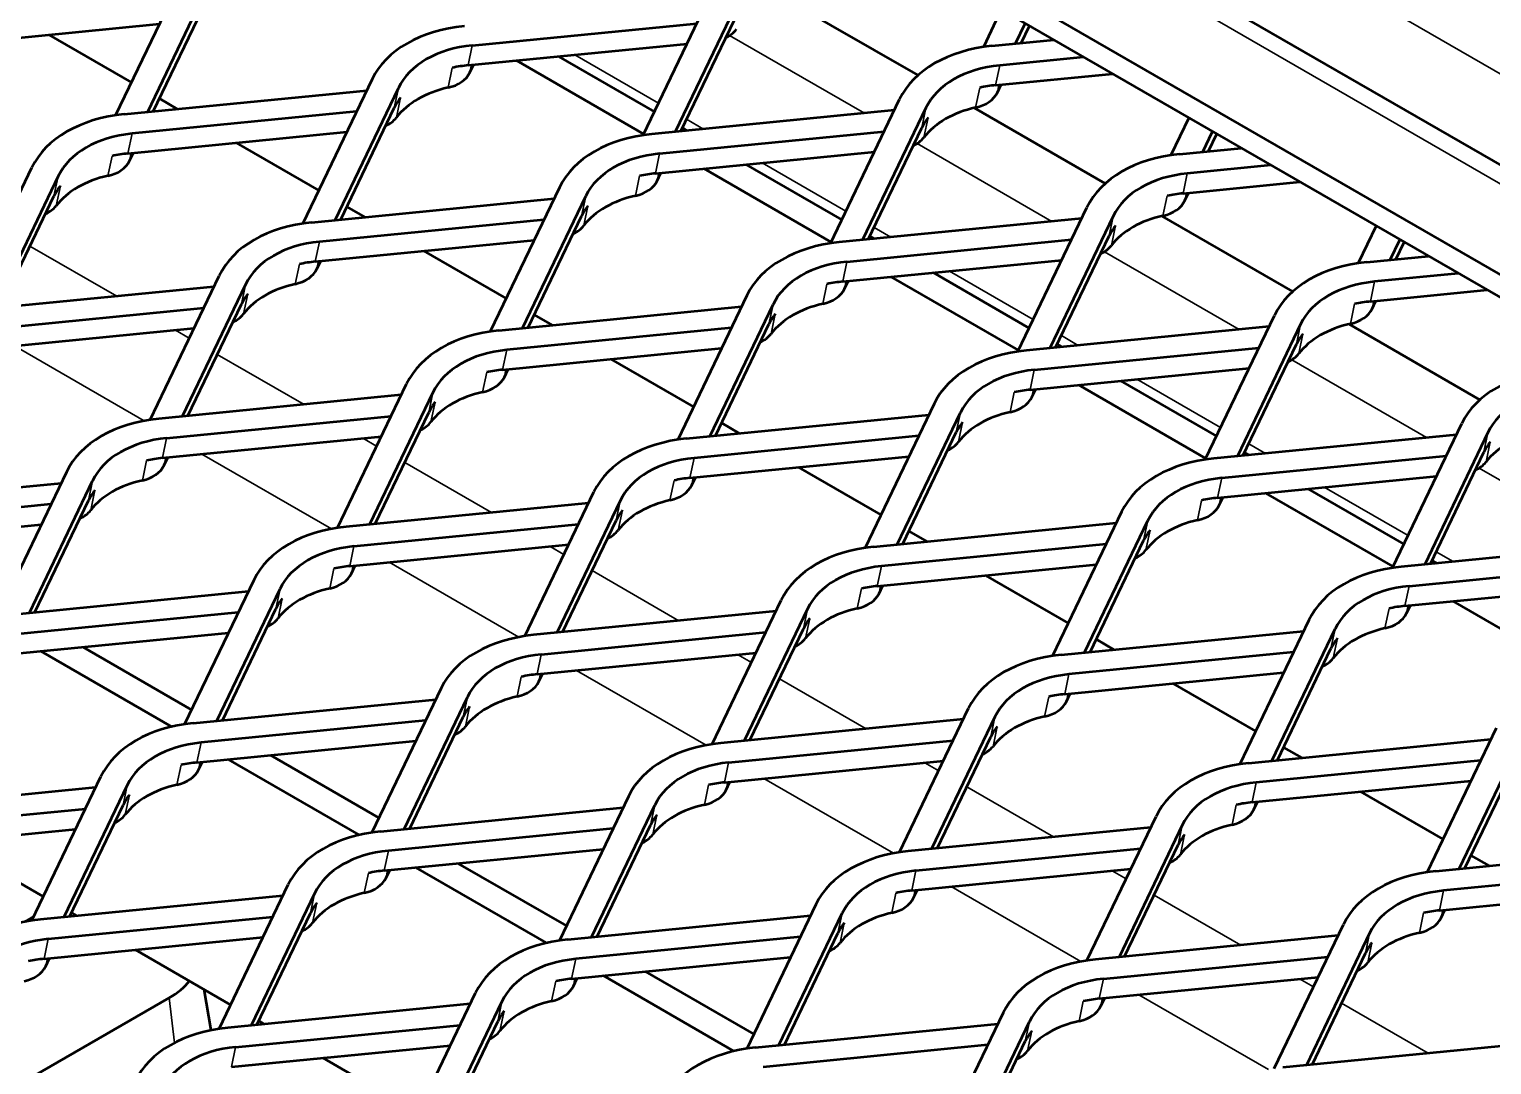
# Model space of a CAD drawing. Header units: millimetres. Extents: x 0 to 1485, y 0 to 1050.
# Drawn here: x 1223.4 to 1328.3, y 425.6 to 499.9 of the extents above; entities that cross this region are included whole.
import ezdxf

# ---------------------------------------------------------------- set-up
doc = ezdxf.new("R2010")
doc.units = ezdxf.units.MM
doc.header["$LTSCALE"] = 2.5
doc.layers.add('Sichtbar (ISO)', color=7, linetype='Continuous', lineweight=50)
doc.layers.add('Sichtbar schmal (ISO)', color=7, linetype='Continuous', lineweight=35)

msp = doc.modelspace()

# ---------------------------------------------------------------- linework, layer by layer
at = {"layer": 'Sichtbar (ISO)'}
for p, q in [((1429.769, 431.8773), (1168.3821, 582.7891)), ((1168.3821, 574.9043), (1414.4553, 432.8339)), ((1168.3821, 573.2713), (1394.0906, 442.9585)), ((1234.5392, 504.0255), (1229.5845, 493.6882)), ((1231.8847, 493.9302), (1236.423, 503.3988)), ((1267.4148, 492.2594), (1272.3694, 502.5966)), ((1232.2888, 493.9699), (1236.1253, 501.9743)), ((1274.2532, 501.97), (1269.7149, 492.5013)), ((1277.7238, 501.9779), (1287.1147, 496.5561)), ((1217.0284, 498.7054), (1232.7297, 500.2502)), ((1255.1563, 498.7011), (1271.2617, 500.2855)), ((1270.119, 492.5411), (1273.9555, 500.5455)), ((1293.095, 501.2683), (1291.8099, 498.5872)), ((1294.1101, 498.8292), (1294.8058, 500.2806)), ((1224.7931, 499.4693), (1230.7163, 496.0496)), ((1294.5142, 498.8689), (1295.1073, 500.1065)), ((1254.8586, 497.2766), (1270.5599, 498.8213)), ((1292.4273, 498.6636), (1296.8524, 499.0989)), ((1254.9841, 496.7513), (1255.2546, 497.3155)), ((1267.4556, 492.3445), (1258.3227, 497.6174)), ((1261.3435, 497.9146), (1268.2219, 493.9434)), ((1298.9929, 497.8631), (1292.9865, 497.2722)), ((1247.9742, 496.2688), (1243.0196, 485.9315)), ((1292.6888, 495.8477), (1301.0577, 496.671)), ((1230.2019, 493.7646), (1247.5941, 495.4757)), ((1245.3197, 486.1735), (1249.858, 495.6421)), ((1292.8143, 495.3224), (1293.0848, 495.8867)), ((1246.8665, 493.9577), (1230.7611, 492.3732)), ((1232.7287, 494.8877), (1234.0229, 494.1405)), ((1245.7238, 486.2132), (1249.5603, 494.2176)), ((1285.4243, 494.0468), (1268.0321, 492.3357)), ((1280.8498, 484.5027), (1285.8044, 494.8399)), ((1287.6882, 494.2132), (1283.1499, 484.7446)), ((1291.1588, 494.2212), (1300.5497, 488.7994)), ((1306.53, 493.5116), (1305.245, 490.8305)), ((1230.4634, 490.9487), (1246.1647, 492.4934)), ((1268.5913, 490.9444), (1284.6967, 492.5288)), ((1270.2342, 492.7815), (1270.5733, 492.5858)), ((1283.554, 484.7843), (1287.3905, 492.7887)), ((1307.5451, 491.0724), (1308.2408, 492.5239)), ((1307.9492, 491.1122), (1308.5424, 492.3498)), ((1230.5889, 490.4234), (1230.8594, 490.9877)), ((1238.2281, 491.7126), (1244.1514, 488.2929)), ((1268.2936, 489.5199), (1283.9949, 491.0646)), ((1305.8623, 490.9069), (1310.2875, 491.3422)), ((1218.6244, 479.6037), (1223.579, 489.9409)), ((1280.8906, 484.5878), (1271.7578, 489.8607)), ((1274.7786, 490.1579), (1281.6569, 486.1866)), ((1312.428, 490.1064), (1306.4216, 489.5155)), ((1225.4628, 489.3143), (1220.9245, 479.8456)), ((1268.4191, 488.9945), (1268.6896, 489.5588)), ((1306.1238, 488.091), (1314.4927, 488.9143)), ((1221.3286, 479.8854), (1225.1651, 487.8898)), ((1243.6369, 486.0079), (1261.0291, 487.719)), ((1261.4092, 488.512), (1256.4546, 478.1748)), ((1258.7547, 478.4167), (1263.2931, 487.8854)), ((1306.2494, 487.5657), (1306.5198, 488.1299)), ((1246.1637, 487.131), (1247.4579, 486.3838)), ((1294.2848, 476.7459), (1299.2394, 487.0832)), ((1260.3015, 486.201), (1244.1962, 484.6165)), ((1259.1588, 478.4565), (1262.9953, 486.4609)), ((1298.8593, 486.2901), (1281.4671, 484.579)), ((1301.1233, 486.4565), (1296.585, 476.9879)), ((1304.5938, 486.4645), (1313.9847, 481.0426)), ((1319.965, 485.7549), (1318.68, 483.0738)), ((1243.8984, 483.192), (1259.5997, 484.7367)), ((1282.0264, 483.1876), (1298.1317, 484.7721)), ((1283.6693, 485.0248), (1284.0083, 484.829)), ((1296.989, 477.0276), (1300.8255, 485.032)), ((1320.9801, 483.3157), (1321.6758, 484.7672)), ((1321.3842, 483.3555), (1321.9774, 484.593)), ((1251.6632, 483.9559), (1257.5864, 480.5361)), ((1319.2973, 483.1502), (1323.7225, 483.5855)), ((1244.024, 482.6667), (1244.2944, 483.231)), ((1281.7286, 481.7631), (1297.4299, 483.3079)), ((1236.6339, 481.3911), (1219.2417, 479.68)), ((1232.0594, 471.847), (1237.014, 482.1842)), ((1238.8979, 481.5575), (1234.3596, 472.0889)), ((1281.8542, 481.2378), (1282.1246, 481.8021)), ((1294.3256, 476.8311), (1285.1928, 482.1039)), ((1288.2136, 482.4011), (1295.0919, 478.4299)), ((1325.863, 482.3497), (1319.8566, 481.7588)), ((1274.8442, 480.7553), (1269.8896, 470.4181)), ((1319.5589, 480.3343), (1327.9277, 481.1576)), ((1319.6844, 479.809), (1319.9548, 480.3732)), ((1219.801, 478.2887), (1235.9063, 479.8731)), ((1234.7636, 472.1286), (1238.6001, 480.133)), ((1257.0719, 478.2512), (1274.4641, 479.9622)), ((1259.5987, 479.3743), (1260.8929, 478.6271)), ((1272.1898, 470.66), (1276.7281, 480.1287)), ((1307.7198, 468.9892), (1312.6745, 479.3264)), ((1219.5032, 476.8642), (1235.2045, 478.4089)), ((1273.7366, 478.4443), (1257.6312, 476.8598)), ((1272.5939, 470.6998), (1276.4304, 478.7042)), ((1312.2943, 478.5334), (1294.9021, 476.8223)), ((1314.5583, 478.6998), (1310.02, 469.2312)), ((1318.0289, 478.7078), (1327.4198, 473.2859)), ((1297.1043, 477.2681), (1297.4434, 477.0723)), ((1310.4241, 469.2709), (1314.2606, 477.2753)), ((1257.3335, 475.4353), (1273.0347, 476.98)), ((1265.0982, 476.1992), (1271.0214, 472.7794)), ((1295.4614, 475.4309), (1311.5668, 477.0154)), ((1257.459, 474.91), (1257.7294, 475.4742)), ((1295.1637, 474.0064), (1310.865, 475.5511)), ((1245.4945, 464.0902), (1250.4491, 474.4275)), ((1295.2892, 473.4811), (1295.5597, 474.0454)), ((1307.7607, 469.0744), (1298.6278, 474.3472)), ((1301.6486, 474.6444), (1308.527, 470.6732)), ((1250.0689, 473.6344), (1232.6767, 471.9233)), ((1252.3329, 473.8008), (1247.7946, 464.3322)), ((1288.2793, 472.9986), (1283.3247, 462.6614)), ((1233.236, 470.5319), (1249.3414, 472.1164)), ((1248.1987, 464.3719), (1252.0352, 472.3763)), ((1270.507, 470.4945), (1287.8992, 472.2055)), ((1285.6248, 462.9033), (1290.1631, 472.372)), ((1273.0338, 471.6176), (1274.328, 470.8704)), ((1286.0289, 462.9431), (1289.8654, 470.9475)), ((1321.1549, 461.2325), (1326.1095, 471.5697)), ((1327.9933, 470.9431), (1323.455, 461.4744)), ((1232.9383, 469.1074), (1248.6396, 470.6522)), ((1287.1716, 470.6875), (1271.0662, 469.1031)), ((1325.7294, 470.7767), (1308.3372, 469.0656)), ((1233.0638, 468.5821), (1233.3343, 469.1464)), ((1270.7685, 467.6786), (1286.4698, 469.2233)), ((1308.8964, 467.6742), (1325.0018, 469.2587)), ((1310.5393, 469.5114), (1310.8784, 469.3156)), ((1323.8591, 461.5142), (1327.6956, 469.5186)), ((1226.0539, 468.0996), (1221.0993, 457.7624)), ((1278.5332, 468.4425), (1284.4564, 465.0227)), ((1308.5987, 466.2497), (1324.3, 467.7944)), ((1208.2816, 465.5955), (1225.6738, 467.3066)), ((1223.3994, 458.0043), (1227.9377, 467.473)), ((1270.894, 467.1533), (1271.1645, 467.7175)), ((1315.0836, 466.8877), (1321.962, 462.9165)), ((1224.9462, 465.7886), (1208.8408, 464.2041)), ((1223.8035, 458.0441), (1227.64, 466.0485)), ((1263.504, 465.8777), (1246.1118, 464.1666)), ((1258.9295, 456.3335), (1263.8841, 466.6708)), ((1265.7679, 466.0441), (1261.2296, 456.5755)), ((1308.7242, 465.7244), (1308.9947, 466.2887)), ((1321.1957, 461.3177), (1312.0629, 466.5905)), ((1261.6337, 456.6152), (1265.4702, 464.6196)), ((1301.7143, 465.2419), (1296.7597, 454.9047)), ((1299.0598, 455.1466), (1303.5981, 464.6152)), ((1208.5431, 462.7796), (1224.2444, 464.3243)), ((1246.671, 462.7752), (1262.7764, 464.3597)), ((1283.942, 462.7377), (1301.3342, 464.4488)), ((1286.4688, 463.8609), (1287.763, 463.1137)), ((1246.3733, 461.3507), (1262.0746, 462.8954)), ((1300.6066, 462.9308), (1284.5012, 461.3464)), ((1299.4639, 455.1863), (1303.3004, 463.1907)), ((1339.1644, 463.0199), (1321.7722, 461.3089)), ((1284.2035, 459.9219), (1299.9048, 461.4666)), ((1322.3315, 459.9175), (1338.4368, 461.502)), ((1323.9744, 461.7546), (1324.3134, 461.5589)), ((1246.4988, 460.8254), (1246.7693, 461.3897)), ((1291.9682, 460.6858), (1297.8915, 457.266)), ((1221.7166, 457.8388), (1239.1088, 459.5498)), ((1239.4889, 460.3429), (1234.5343, 450.0057)), ((1236.8344, 450.2476), (1241.3727, 459.7163)), ((1284.3291, 459.3965), (1284.5995, 459.9608)), ((1322.0337, 458.493), (1337.735, 460.0377)), ((1237.2385, 450.2874), (1241.075, 458.2918)), ((1272.3645, 448.5768), (1277.3191, 458.914)), ((1279.203, 458.2874), (1274.6646, 448.8187)), ((1322.1593, 457.9677), (1322.4297, 458.5319)), ((1334.6307, 453.5609), (1325.4979, 458.8338)), ((1238.3812, 458.0318), (1222.2758, 456.4474)), ((1276.939, 458.121), (1259.5468, 456.4099)), ((1315.1493, 457.4852), (1310.1947, 447.1479)), ((1221.9781, 455.0229), (1237.6794, 456.5676)), ((1260.1061, 455.0185), (1276.2114, 456.603)), ((1275.0687, 448.8585), (1278.9052, 456.8629)), ((1297.377, 454.981), (1314.7692, 456.6921)), ((1312.4949, 447.3899), (1317.0332, 456.8585)), ((1233.6128, 449.8299), (1224.234, 455.2448)), ((1227.2548, 455.542), (1235.0349, 451.0501)), ((1259.8083, 453.594), (1275.5096, 455.1387)), ((1314.0416, 455.1741), (1297.9363, 453.5896)), ((1299.9038, 456.1042), (1301.198, 455.3569)), ((1312.8989, 447.4296), (1316.7354, 455.434)), ((1259.9339, 453.0687), (1260.2043, 453.633)), ((1297.6385, 452.1651), (1313.3398, 453.7099)), ((1252.9239, 452.5862), (1247.9693, 442.249)), ((1297.7641, 451.6398), (1298.0345, 452.2041)), ((1305.4033, 452.929), (1311.3265, 449.5093)), ((1235.1516, 450.082), (1252.5438, 451.7931)), ((1250.2695, 442.4909), (1254.8078, 451.9595)), ((1285.7995, 440.8201), (1290.7542, 451.1573)), ((1251.8163, 450.2751), (1235.7109, 448.6907)), ((1250.6735, 442.5306), (1254.51, 450.535)), ((1290.374, 450.3642), (1272.9818, 448.6532)), ((1292.638, 450.5307), (1288.0997, 441.062)), ((1273.5411, 447.2618), (1289.6465, 448.8463)), ((1288.5038, 441.1018), (1292.3403, 449.1062)), ((1310.812, 447.2243), (1328.2042, 448.9354)), ((1328.5844, 449.7284), (1323.6298, 439.3912)), ((1325.9299, 439.6332), (1330.4682, 449.1018)), ((1235.4131, 447.2662), (1251.1144, 448.8109)), ((1313.3389, 448.3474), (1314.6331, 447.6002)), ((1235.5387, 446.7408), (1235.8091, 447.3051)), ((1247.0479, 442.0732), (1237.669, 447.4881)), ((1240.6898, 447.7853), (1248.4699, 443.2934)), ((1273.2434, 445.8373), (1288.9446, 447.382)), ((1327.4767, 447.4174), (1311.3713, 445.8329)), ((1326.334, 439.6729), (1330.1705, 447.6773)), ((1223.5741, 435.9211), (1228.5288, 446.2583)), ((1273.3689, 445.312), (1273.6393, 445.8762)), ((1311.0736, 444.4084), (1326.7749, 445.9531)), ((1228.1486, 445.4653), (1210.7564, 443.7542)), ((1230.4126, 445.6317), (1225.8743, 436.163)), ((1266.359, 444.8295), (1261.4044, 434.4922)), ((1318.8383, 445.1723), (1324.7615, 441.7525)), ((1211.3157, 442.3628), (1227.4211, 443.9473)), ((1226.2784, 436.2028), (1230.1149, 444.2072)), ((1248.5866, 442.3253), (1265.9789, 444.0364)), ((1263.7045, 434.7342), (1268.2428, 444.2028)), ((1311.1991, 443.8831), (1311.4696, 444.4474)), ((1264.1086, 434.7739), (1267.9451, 442.7783)), ((1303.8091, 442.6075), (1286.4169, 440.8965)), ((1299.2346, 433.0634), (1304.1892, 443.4006)), ((1306.073, 442.774), (1301.5347, 433.3053)), ((1211.018, 440.9383), (1226.7193, 442.483)), ((1217.5744, 441.5833), (1224.3994, 437.6429)), ((1265.2513, 442.5184), (1249.1459, 440.9339)), ((1248.8482, 439.5094), (1264.5495, 441.0542)), ((1286.9761, 439.5051), (1303.0815, 441.0895)), ((1301.9388, 433.3451), (1305.7753, 441.3495)), ((1324.2471, 439.4676), (1341.6393, 441.1787)), ((1326.7739, 440.5907), (1328.0681, 439.8435)), ((1248.9737, 438.9841), (1249.2442, 439.5484)), ((1260.4829, 434.3165), (1251.104, 439.7314)), ((1254.1248, 440.0286), (1261.905, 435.5367)), ((1286.6784, 438.0806), (1302.3797, 439.6253)), ((1340.9117, 439.6607), (1324.8063, 438.0762)), ((1237.0092, 428.1644), (1241.9638, 438.5016)), ((1241.5837, 437.7086), (1224.1915, 435.9975)), ((1243.8476, 437.875), (1239.3093, 428.4063)), ((1286.8039, 437.5553), (1287.0744, 438.1195)), ((1324.5086, 436.6517), (1340.2099, 438.1964)), ((1226.4117, 436.4811), (1226.8042, 436.2545)), ((1239.7134, 428.4461), (1243.5499, 436.4505)), ((1262.0217, 434.5686), (1279.4139, 436.2797)), ((1279.794, 437.0728), (1274.8394, 426.7355)), ((1277.1395, 426.9775), (1281.6778, 436.4461)), ((1324.6341, 436.1264), (1324.9046, 436.6907)), ((1223.5364, 436.0999), (1223.0803, 435.8366)), ((1224.7507, 434.6061), (1240.8561, 436.1906)), ((1312.6696, 425.3067), (1317.6242, 435.6439)), ((1224.453, 433.1816), (1240.1543, 434.7263)), ((1278.6863, 434.7617), (1262.5809, 433.1772)), ((1277.5436, 427.0172), (1281.3801, 435.0216)), ((1317.2441, 434.8508), (1299.8519, 433.1397)), ((1319.508, 435.0172), (1314.9697, 425.5486)), ((1224.5785, 432.6563), (1224.849, 433.2205)), ((1231.0094, 433.8266), (1237.8344, 429.8862)), ((1262.2832, 431.7527), (1277.9845, 433.2974)), ((1300.4111, 431.7484), (1316.5165, 433.3328)), ((1315.3738, 425.5883), (1319.2103, 433.5927)), ((1267.5598, 432.2718), (1275.34, 427.78)), ((1262.4087, 431.2274), (1262.6792, 431.7917)), ((1273.9179, 426.5598), (1264.5391, 431.9747)), ((1300.1134, 430.3239), (1315.8147, 431.8686)), ((1219.899, 422.5689), (1233.4359, 430.3844)), ((1235.9093, 430.9977), (1236.4174, 428.0605)), ((1250.4442, 420.4077), (1255.3988, 430.7449)), ((1257.2826, 430.1183), (1252.7443, 420.6496)), ((1300.239, 429.7985), (1300.5094, 430.3628)), ((1255.0187, 429.9518), (1237.6265, 428.2408)), ((1293.229, 429.316), (1288.2744, 418.9788)), ((1238.1857, 426.8494), (1254.2911, 428.4338)), ((1239.8468, 428.7244), (1240.2392, 428.4978)), ((1253.1484, 420.6894), (1256.9849, 428.6938)), ((1275.4567, 426.8119), (1292.8489, 428.523)), ((1290.5746, 419.2207), (1295.1129, 428.6894)), ((1237.888, 425.4249), (1253.5893, 426.9696)), ((1292.1213, 427.005), (1276.016, 425.4205)), ((1290.9786, 419.2605), (1294.8151, 427.2649)), ((1330.6791, 427.0941), (1313.2869, 425.383)), ((1244.4444, 426.0699), (1251.2695, 422.1295))]:
    msp.add_line(p, q, dxfattribs=at)
for centre, major_axis, ratio, start_param, end_param in [((1257.3934, 493.1355), (-9.7885, 2.0459), 0.68595823, 5.14148013, 6.11622732), ((1271.4624, 501.0797), (2.9365, -0.6138), 0.68595823, 5.54107457, 5.96226963), ((1257.3934, 493.1355), (-7.8308, 1.6367), 0.68595823, 5.14148013, 6.11622732), ((1295.2236, 491.7066), (-9.7885, 2.0459), 0.68595823, 5.14148013, 6.11622732), ((1257.0956, 491.711), (7.8308, -1.6367), 0.68595823, 1.99988748, 2.15384516), ((1295.2236, 491.7066), (-7.8308, 1.6367), 0.68595823, 5.14148013, 6.11622732), ((1252.1584, 497.6912), (2.9365, -0.6138), 0.68595823, 5.29543781, 6.11622732), ((1256.7979, 490.2865), (-7.8308, 1.6367), 0.68595823, 5.29543781, 5.96226963), ((1289.9886, 496.2624), (2.9365, -0.6138), 0.68595823, 5.29543781, 6.11622732), ((1294.9258, 490.2821), (7.8308, -1.6367), 0.68595823, 1.99988748, 2.15384516), ((1257.0956, 491.711), (-7.8308, 1.6367), 0.68595823, 5.96226963, 6.11622732), ((1294.6281, 488.8576), (-7.8308, 1.6367), 0.68595823, 5.29543781, 5.96226963), ((1232.9982, 486.8077), (-9.7885, 2.0459), 0.68595823, 5.14148013, 6.11622732), ((1247.0672, 494.7518), (2.9365, -0.6138), 0.68595823, 5.54107457, 5.96226963), ((1294.9258, 490.2821), (-7.8308, 1.6367), 0.68595823, 5.96226963, 6.11622732), ((1232.9982, 486.8077), (-7.8308, 1.6367), 0.68595823, 5.14148013, 6.11622732), ((1270.8284, 485.3788), (-9.7885, 2.0459), 0.68595823, 5.14148013, 6.11622732), ((1284.8974, 493.323), (2.9365, -0.6138), 0.68595823, 5.54107457, 5.96226963), ((1232.7004, 485.3832), (7.8308, -1.6367), 0.68595823, 1.99988748, 2.15384516), ((1270.8284, 485.3788), (-7.8308, 1.6367), 0.68595823, 5.14148013, 6.11622732), ((1308.6586, 483.9499), (-9.7885, 2.0459), 0.68595823, 5.14148013, 6.11622732), ((1227.7632, 491.3634), (2.9365, -0.6138), 0.68595823, 5.29543781, 6.11622732), ((1232.4027, 483.9587), (-7.8308, 1.6367), 0.68595823, 5.29543781, 5.96226963), ((1265.5934, 489.9345), (2.9365, -0.6138), 0.68595823, 5.29543781, 6.11622732), ((1270.5307, 483.9543), (7.8308, -1.6367), 0.68595823, 1.99988748, 2.15384516), ((1308.6586, 483.9499), (-7.8308, 1.6367), 0.68595823, 5.14148013, 6.11622732), ((1232.7004, 485.3832), (-7.8308, 1.6367), 0.68595823, 5.96226963, 6.11622732), ((1270.2329, 482.5298), (-7.8308, 1.6367), 0.68595823, 5.29543781, 5.96226963), ((1308.3609, 482.5254), (7.8308, -1.6367), 0.68595823, 1.99988748, 2.15384516), ((1222.672, 488.424), (2.9365, -0.6138), 0.68595823, 5.54107457, 5.96226963), ((1270.5307, 483.9543), (-7.8308, 1.6367), 0.68595823, 5.96226963, 6.11622732), ((1303.4236, 488.5056), (2.9365, -0.6138), 0.68595823, 5.29543781, 6.11622732), ((1246.4332, 479.0509), (-9.7885, 2.0459), 0.68595823, 5.14148013, 6.11622732), ((1260.5022, 486.9951), (2.9365, -0.6138), 0.68595823, 5.54107457, 5.96226963), ((1308.3609, 482.5254), (-7.8308, 1.6367), 0.68595823, 5.96226963, 6.11622732), ((1308.0631, 481.1009), (-7.8308, 1.6367), 0.68595823, 5.29543781, 5.96226963), ((1246.4332, 479.0509), (-7.8308, 1.6367), 0.68595823, 5.14148013, 6.11622732), ((1284.2634, 477.6221), (-9.7885, 2.0459), 0.68595823, 5.14148013, 6.11622732), ((1298.3324, 485.5663), (2.9365, -0.6138), 0.68595823, 5.54107457, 5.96226963), ((1241.1982, 483.6067), (2.9365, -0.6138), 0.68595823, 5.29543781, 6.11622732), ((1246.1355, 477.6264), (7.8308, -1.6367), 0.68595823, 1.99988748, 2.15384516), ((1284.2634, 477.6221), (-7.8308, 1.6367), 0.68595823, 5.14148013, 6.11622732), ((1322.0936, 476.1932), (-9.7885, 2.0459), 0.68595823, 5.14148013, 6.11622732), ((1245.8377, 476.2019), (-7.8308, 1.6367), 0.68595823, 5.29543781, 5.96226963), ((1283.9657, 476.1976), (7.8308, -1.6367), 0.68595823, 1.99988748, 2.15384516), ((1322.0936, 476.1932), (-7.8308, 1.6367), 0.68595823, 5.14148013, 6.11622732), ((1246.1355, 477.6264), (-7.8308, 1.6367), 0.68595823, 5.96226963, 6.11622732), ((1279.0284, 482.1778), (2.9365, -0.6138), 0.68595823, 5.29543781, 6.11622732), ((1321.7959, 474.7687), (7.8308, -1.6367), 0.68595823, 1.99988748, 2.15384516), ((1236.107, 480.6673), (2.9365, -0.6138), 0.68595823, 5.54107457, 5.96226963), ((1283.9657, 476.1976), (-7.8308, 1.6367), 0.68595823, 5.96226963, 6.11622732), ((1283.668, 474.7731), (-7.8308, 1.6367), 0.68595823, 5.29543781, 5.96226963), ((1316.8586, 480.7489), (2.9365, -0.6138), 0.68595823, 5.29543781, 6.11622732), ((1259.8682, 471.2942), (-9.7885, 2.0459), 0.68595823, 5.14148013, 6.11622732), ((1321.4982, 473.3442), (-7.8308, 1.6367), 0.68595823, 5.29543781, 5.96226963), ((1273.9373, 479.2384), (2.9365, -0.6138), 0.68595823, 5.54107457, 5.96226963), ((1321.7959, 474.7687), (-7.8308, 1.6367), 0.68595823, 5.96226963, 6.11622732), ((1259.8682, 471.2942), (-7.8308, 1.6367), 0.68595823, 5.14148013, 6.11622732), ((1297.6984, 469.8654), (-9.7885, 2.0459), 0.68595823, 5.14148013, 6.11622732), ((1311.7675, 477.8095), (2.9365, -0.6138), 0.68595823, 5.54107457, 5.96226963), ((1259.5705, 469.8697), (7.8308, -1.6367), 0.68595823, 1.99988748, 2.15384516), ((1297.6984, 469.8654), (-7.8308, 1.6367), 0.68595823, 5.14148013, 6.11622732), ((1335.5287, 468.4365), (-9.7885, 2.0459), 0.68595823, 5.14148013, 6.11622732), ((1254.6332, 475.8499), (2.9365, -0.6138), 0.68595823, 5.29543781, 6.11622732), ((1259.5705, 469.8697), (-7.8308, 1.6367), 0.68595823, 5.96226963, 6.11622732), ((1259.2728, 468.4452), (-7.8308, 1.6367), 0.68595823, 5.29543781, 5.96226963), ((1292.4635, 474.4211), (2.9365, -0.6138), 0.68595823, 5.29543781, 6.11622732), ((1297.4007, 468.4409), (7.8308, -1.6367), 0.68595823, 1.99988748, 2.15384516), ((1335.5287, 468.4365), (-7.8308, 1.6367), 0.68595823, 5.14148013, 6.11622732), ((1235.473, 464.9664), (-9.7885, 2.0459), 0.68595823, 5.14148013, 6.11622732), ((1297.103, 467.0164), (-7.8308, 1.6367), 0.68595823, 5.29543781, 5.96226963), ((1249.5421, 472.9106), (2.9365, -0.6138), 0.68595823, 5.54107457, 5.96226963), ((1297.4007, 468.4409), (-7.8308, 1.6367), 0.68595823, 5.96226963, 6.11622732), ((1334.9332, 465.5875), (-7.8308, 1.6367), 0.68595823, 5.29543781, 5.96226963), ((1235.473, 464.9664), (-7.8308, 1.6367), 0.68595823, 5.14148013, 6.11622732), ((1273.3033, 463.5375), (-9.7885, 2.0459), 0.68595823, 5.14148013, 6.11622732), ((1287.3723, 471.4817), (2.9365, -0.6138), 0.68595823, 5.54107457, 5.96226963), ((1335.2309, 467.012), (-7.8308, 1.6367), 0.68595823, 5.96226963, 6.11622732), ((1235.1753, 463.5419), (7.8308, -1.6367), 0.68595823, 1.99988748, 2.15384516), ((1273.3033, 463.5375), (-7.8308, 1.6367), 0.68595823, 5.14148013, 6.11622732), ((1311.1335, 462.1086), (-9.7885, 2.0459), 0.68595823, 5.14148013, 6.11622732), ((1325.2025, 470.0528), (2.9365, -0.6138), 0.68595823, 5.54107457, 5.96226963), ((1230.2381, 469.5221), (2.9365, -0.6138), 0.68595823, 5.29543781, 6.11622732), ((1235.1753, 463.5419), (-7.8308, 1.6367), 0.68595823, 5.96226963, 6.11622732), ((1234.8776, 462.1174), (-7.8308, 1.6367), 0.68595823, 5.29543781, 5.96226963), ((1268.0683, 468.0932), (2.9365, -0.6138), 0.68595823, 5.29543781, 6.11622732), ((1273.0055, 462.113), (7.8308, -1.6367), 0.68595823, 1.99988748, 2.15384516), ((1311.1335, 462.1086), (-7.8308, 1.6367), 0.68595823, 5.14148013, 6.11622732), ((1272.7078, 460.6885), (-7.8308, 1.6367), 0.68595823, 5.29543781, 5.96226963), ((1305.8985, 466.6644), (2.9365, -0.6138), 0.68595823, 5.29543781, 6.11622732), ((1310.8357, 460.6841), (7.8308, -1.6367), 0.68595823, 1.99988748, 2.15384516), ((1225.1469, 466.5827), (2.9365, -0.6138), 0.68595823, 5.54107457, 5.96226963), ((1273.0055, 462.113), (-7.8308, 1.6367), 0.68595823, 5.96226963, 6.11622732), ((1310.538, 459.2596), (-7.8308, 1.6367), 0.68595823, 5.29543781, 5.96226963), ((1248.9081, 457.2097), (-9.7885, 2.0459), 0.68595823, 5.14148013, 6.11622732), ((1262.9771, 465.1538), (2.9365, -0.6138), 0.68595823, 5.54107457, 5.96226963), ((1310.8357, 460.6841), (-7.8308, 1.6367), 0.68595823, 5.96226963, 6.11622732), ((1248.9081, 457.2097), (-7.8308, 1.6367), 0.68595823, 5.14148013, 6.11622732), ((1286.7383, 455.7808), (-9.7885, 2.0459), 0.68595823, 5.14148013, 6.11622732), ((1300.8073, 463.725), (2.9365, -0.6138), 0.68595823, 5.54107457, 5.96226963), ((1243.6731, 461.7654), (2.9365, -0.6138), 0.68595823, 5.29543781, 6.11622732), ((1248.6103, 455.7852), (7.8308, -1.6367), 0.68595823, 1.99988748, 2.15384516), ((1286.7383, 455.7808), (-7.8308, 1.6367), 0.68595823, 5.14148013, 6.11622732), ((1324.5685, 454.3519), (-9.7885, 2.0459), 0.68595823, 5.14148013, 6.11622732), ((1248.3126, 454.3607), (-7.8308, 1.6367), 0.68595823, 5.29543781, 5.96226963), ((1281.5033, 460.3365), (2.9365, -0.6138), 0.68595823, 5.29543781, 6.11622732), ((1286.4406, 454.3563), (7.8308, -1.6367), 0.68595823, 1.99988748, 2.15384516), ((1324.5685, 454.3519), (-7.8308, 1.6367), 0.68595823, 5.14148013, 6.11622732), ((1248.6103, 455.7852), (-7.8308, 1.6367), 0.68595823, 5.96226963, 6.11622732), ((1286.1428, 452.9318), (-7.8308, 1.6367), 0.68595823, 5.29543781, 5.96226963), ((1324.2708, 452.9274), (7.8308, -1.6367), 0.68595823, 1.99988748, 2.15384516), ((1238.5819, 458.826), (2.9365, -0.6138), 0.68595823, 5.54107457, 5.96226963), ((1286.4406, 454.3563), (-7.8308, 1.6367), 0.68595823, 5.96226963, 6.11622732), ((1319.3335, 458.9076), (2.9365, -0.6138), 0.68595823, 5.29543781, 6.11622732), ((1262.3431, 449.4529), (-9.7885, 2.0459), 0.68595823, 5.14148013, 6.11622732), ((1323.973, 451.5029), (-7.8308, 1.6367), 0.68595823, 5.29543781, 5.96226963), ((1276.4121, 457.3971), (2.9365, -0.6138), 0.68595823, 5.54107457, 5.96226963), ((1324.2708, 452.9274), (-7.8308, 1.6367), 0.68595823, 5.96226963, 6.11622732), ((1262.3431, 449.4529), (-7.8308, 1.6367), 0.68595823, 5.14148013, 6.11622732), ((1300.1733, 448.0241), (-9.7885, 2.0459), 0.68595823, 5.14148013, 6.11622732), ((1314.2423, 455.9683), (2.9365, -0.6138), 0.68595823, 5.54107457, 5.96226963), ((1257.1081, 454.0087), (2.9365, -0.6138), 0.68595823, 5.29543781, 6.11622732), ((1262.0454, 448.0284), (7.8308, -1.6367), 0.68595823, 1.99988748, 2.15384516), ((1300.1733, 448.0241), (-7.8308, 1.6367), 0.68595823, 5.14148013, 6.11622732), ((1299.8756, 446.5996), (7.8308, -1.6367), 0.68595823, 1.99988748, 2.15384516), ((1262.0454, 448.0284), (-7.8308, 1.6367), 0.68595823, 5.96226963, 6.11622732), ((1261.7476, 446.6039), (-7.8308, 1.6367), 0.68595823, 5.29543781, 5.96226963), ((1294.9383, 452.5798), (2.9365, -0.6138), 0.68595823, 5.29543781, 6.11622732), ((1237.9479, 443.1251), (-9.7885, 2.0459), 0.68595823, 5.14148013, 6.11622732), ((1299.5779, 445.1751), (-7.8308, 1.6367), 0.68595823, 5.29543781, 5.96226963), ((1252.0169, 451.0693), (2.9365, -0.6138), 0.68595823, 5.54107457, 5.96226963), ((1299.8756, 446.5996), (-7.8308, 1.6367), 0.68595823, 5.96226963, 6.11622732), ((1237.9479, 443.1251), (-7.8308, 1.6367), 0.68595823, 5.14148013, 6.11622732), ((1275.7781, 441.6962), (-9.7885, 2.0459), 0.68595823, 5.14148013, 6.11622732), ((1289.8472, 449.6404), (2.9365, -0.6138), 0.68595823, 5.54107457, 5.96226963), ((1237.6502, 441.7006), (7.8308, -1.6367), 0.68595823, 1.99988748, 2.15384516), ((1275.7781, 441.6962), (-7.8308, 1.6367), 0.68595823, 5.14148013, 6.11622732), ((1313.6083, 440.2674), (-9.7885, 2.0459), 0.68595823, 5.14148013, 6.11622732), ((1232.7129, 447.6808), (2.9365, -0.6138), 0.68595823, 5.29543781, 6.11622732), ((1275.4804, 440.2717), (7.8308, -1.6367), 0.68595823, 1.99988748, 2.15384516), ((1313.6083, 440.2674), (-7.8308, 1.6367), 0.68595823, 5.14148013, 6.11622732), ((1237.6502, 441.7006), (-7.8308, 1.6367), 0.68595823, 5.96226963, 6.11622732), ((1237.3525, 440.2761), (-7.8308, 1.6367), 0.68595823, 5.29543781, 5.96226963), ((1270.5431, 446.2519), (2.9365, -0.6138), 0.68595823, 5.29543781, 6.11622732), ((1275.1827, 438.8472), (-7.8308, 1.6367), 0.68595823, 5.29543781, 5.96226963), ((1308.3734, 444.8231), (2.9365, -0.6138), 0.68595823, 5.29543781, 6.11622732), ((1313.3106, 438.8429), (7.8308, -1.6367), 0.68595823, 1.99988748, 2.15384516), ((1227.6218, 444.7414), (2.9365, -0.6138), 0.68595823, 5.54107457, 5.96226963), ((1275.4804, 440.2717), (-7.8308, 1.6367), 0.68595823, 5.96226963, 6.11622732), ((1313.0129, 437.4184), (-7.8308, 1.6367), 0.68595823, 5.29543781, 5.96226963), ((1251.3829, 435.3684), (-9.7885, 2.0459), 0.68595823, 5.14148013, 6.11622732), ((1265.452, 443.3126), (2.9365, -0.6138), 0.68595823, 5.54107457, 5.96226963), ((1313.3106, 438.8429), (-7.8308, 1.6367), 0.68595823, 5.96226963, 6.11622732), ((1251.3829, 435.3684), (-7.8308, 1.6367), 0.68595823, 5.14148013, 6.11622732), ((1289.2132, 433.9395), (-9.7885, 2.0459), 0.68595823, 5.14148013, 6.11622732), ((1303.2822, 441.8837), (2.9365, -0.6138), 0.68595823, 5.54107457, 5.96226963), ((1251.0852, 433.9439), (7.8308, -1.6367), 0.68595823, 1.99988748, 2.15384516), ((1289.2132, 433.9395), (-7.8308, 1.6367), 0.68595823, 5.14148013, 6.11622732), ((1327.0434, 432.5106), (-9.7885, 2.0459), 0.68595823, 5.14148013, 6.11622732), ((1246.148, 439.9241), (2.9365, -0.6138), 0.68595823, 5.29543781, 6.11622732), ((1250.7875, 432.5194), (-7.8308, 1.6367), 0.68595823, 5.29543781, 5.96226963), ((1283.9782, 438.4952), (2.9365, -0.6138), 0.68595823, 5.29543781, 6.11622732), ((1288.9154, 432.515), (7.8308, -1.6367), 0.68595823, 1.99988748, 2.15384516), ((1327.0434, 432.5106), (-7.8308, 1.6367), 0.68595823, 5.14148013, 6.11622732), ((1251.0852, 433.9439), (-7.8308, 1.6367), 0.68595823, 5.96226963, 6.11622732), ((1288.6177, 431.0905), (-7.8308, 1.6367), 0.68595823, 5.29543781, 5.96226963), ((1326.7456, 431.0861), (7.8308, -1.6367), 0.68595823, 1.99988748, 2.15384516), ((1226.9878, 429.0405), (-9.7885, 2.0459), 0.68595823, 5.14148013, 6.11622732), ((1228.4862, 433.2422), (-7, 0), 0.57735027, 5.46430143, 5.49778714), ((1241.0568, 436.9847), (2.9365, -0.6138), 0.68595823, 5.54107457, 5.96226963), ((1288.9154, 432.515), (-7.8308, 1.6367), 0.68595823, 5.96226963, 6.11622732), ((1321.8084, 437.0664), (2.9365, -0.6138), 0.68595823, 5.29543781, 6.11622732), ((1226.9878, 429.0405), (-7.8308, 1.6367), 0.68595823, 5.14148013, 6.11622732), ((1264.818, 427.6117), (-9.7885, 2.0459), 0.68595823, 5.14148013, 6.11622732), ((1278.887, 435.5558), (2.9365, -0.6138), 0.68595823, 5.54107457, 5.96226963), ((1326.7456, 431.0861), (-7.8308, 1.6367), 0.68595823, 5.96226963, 6.11622732), ((1326.4479, 429.6616), (-7.8308, 1.6367), 0.68595823, 5.29543781, 5.96226963), ((1226.69, 427.616), (7.8308, -1.6367), 0.68595823, 1.99988748, 2.15384516), ((1264.818, 427.6117), (-7.8308, 1.6367), 0.68595823, 5.14148013, 6.11622732), ((1302.6482, 426.1828), (-9.7885, 2.0459), 0.68595823, 5.14148013, 6.11622732), ((1221.7528, 433.5963), (2.9365, -0.6138), 0.68595823, 5.29543781, 6.11622732), ((1316.7172, 434.127), (2.9365, -0.6138), 0.68595823, 5.54107457, 5.96226963), ((1228.4862, 433.2422), (7, 0), 0.57735027, 5.49778714, 5.86299437), ((1259.583, 432.1674), (2.9365, -0.6138), 0.68595823, 5.29543781, 6.11622732), ((1264.5202, 426.1872), (7.8308, -1.6367), 0.68595823, 1.99988748, 2.15384516), ((1302.6482, 426.1828), (-7.8308, 1.6367), 0.68595823, 5.14148013, 6.11622732), ((1264.2225, 424.7627), (-7.8308, 1.6367), 0.68595823, 5.29543781, 5.96226963), ((1302.3505, 424.7583), (7.8308, -1.6367), 0.68595823, 1.99988748, 2.15384516), ((1264.5202, 426.1872), (-7.8308, 1.6367), 0.68595823, 5.96226963, 6.11622732), ((1297.4132, 430.7385), (2.9365, -0.6138), 0.68595823, 5.29543781, 6.11622732), ((1240.4228, 421.2838), (-9.7885, 2.0459), 0.68595823, 5.14148013, 6.11622732), ((1254.4918, 429.228), (2.9365, -0.6138), 0.68595823, 5.54107457, 5.96226963), ((1302.3505, 424.7583), (-7.8308, 1.6367), 0.68595823, 5.96226963, 6.11622732), ((1302.0527, 423.3338), (-7.8308, 1.6367), 0.68595823, 5.29543781, 5.96226963), ((1240.4228, 421.2838), (-7.8308, 1.6367), 0.68595823, 5.14148013, 6.11622732), ((1278.253, 419.8549), (-9.7885, 2.0459), 0.68595823, 5.14148013, 6.11622732), ((1292.322, 427.7991), (2.9365, -0.6138), 0.68595823, 5.54107457, 5.96226963)]:
    msp.add_ellipse(centre, major_axis=major_axis, ratio=ratio, start_param=start_param, end_param=end_param, dxfattribs=at)
at = {"layer": 'Sichtbar schmal (ISO)'}
for p, q in [((1442.9654, 430.7927), (1167.675, 589.7316)), ((1168.3821, 581.4363), (1425.769, 432.8339)), ((1283.279, 493.8358), (1273.6158, 499.4148)), ((1255.1563, 498.7011), (1254.8586, 497.2766)), ((1253.4237, 495.6718), (1253.7214, 497.0963)), ((1254.9841, 496.7513), (1255.0989, 497.3002)), ((1262.5156, 498.0299), (1268.5192, 494.5637)), ((1292.6888, 495.8477), (1292.9865, 497.2722)), ((1249.858, 495.6421), (1249.5603, 494.2176)), ((1291.5516, 495.6674), (1291.2539, 494.2429)), ((1292.9291, 495.8713), (1292.8143, 495.3224)), ((1249.721, 493.534), (1250.0188, 494.9585)), ((1287.3905, 492.7887), (1287.6882, 494.2132)), ((1270.5316, 493.4019), (1271.7454, 492.7011)), ((1287.849, 493.5297), (1287.5512, 492.1052)), ((1230.4634, 490.9487), (1230.7611, 492.3732)), ((1230.7037, 490.9724), (1230.5889, 490.4234)), ((1268.5913, 490.9444), (1268.2936, 489.5199)), ((1296.7141, 486.079), (1287.0508, 491.6581)), ((1229.3262, 490.7684), (1229.0285, 489.3439)), ((1275.9507, 490.2732), (1281.9543, 486.807)), ((1225.1651, 487.8898), (1225.4628, 489.3143)), ((1266.8587, 487.915), (1267.1565, 489.3395)), ((1268.4191, 488.9945), (1268.5339, 489.5435)), ((1306.1238, 488.091), (1306.4216, 489.5155)), ((1225.6236, 488.6307), (1225.3258, 487.2062)), ((1263.2931, 487.8854), (1262.9953, 486.4609)), ((1304.9867, 487.9107), (1304.6889, 486.4862)), ((1306.3641, 488.1146), (1306.2494, 487.5657)), ((1263.1561, 485.7773), (1263.4538, 487.2018)), ((1283.9666, 485.6452), (1285.1805, 484.9444)), ((1300.8255, 485.032), (1301.1233, 486.4565)), ((1301.284, 485.7729), (1300.9863, 484.3484)), ((1243.8984, 483.192), (1244.1962, 484.6165)), ((1229.6644, 480.7054), (1223.4432, 484.2972)), ((1310.1491, 478.3223), (1300.4859, 483.9014)), ((1242.7613, 483.0117), (1242.4635, 481.5872)), ((1244.1387, 483.2156), (1244.024, 482.6667)), ((1282.0264, 483.1876), (1281.7286, 481.7631)), ((1289.3857, 482.5164), (1295.3893, 479.0503)), ((1238.6001, 480.133), (1238.8979, 481.5575)), ((1280.2938, 480.1583), (1280.5915, 481.5828)), ((1281.8542, 481.2378), (1281.9689, 481.7868)), ((1319.5589, 480.3343), (1319.8566, 481.7588)), ((1239.0586, 480.874), (1238.7609, 479.4495)), ((1319.7991, 480.3579), (1319.6844, 479.809)), ((1276.7281, 480.1287), (1276.4304, 478.7042)), ((1276.5911, 478.0206), (1276.8888, 479.4451)), ((1318.4217, 480.154), (1318.124, 478.7295)), ((1234.8659, 477.7024), (1233.8697, 478.2775)), ((1314.2606, 477.2753), (1314.5583, 478.6998)), ((1297.4016, 477.8884), (1298.6155, 477.1876)), ((1314.719, 478.0162), (1314.4213, 476.5917)), ((1222.336, 477.1429), (1231.633, 471.7752)), ((1243.0994, 472.9487), (1236.8783, 476.5405)), ((1257.3335, 475.4353), (1257.6312, 476.8598)), ((1323.5841, 470.5656), (1313.9209, 476.1447)), ((1256.1963, 475.255), (1255.8986, 473.8305)), ((1257.5737, 475.4589), (1257.459, 474.91)), ((1295.4614, 475.4309), (1295.1637, 474.0064)), ((1295.2892, 473.4811), (1295.4039, 474.0301)), ((1302.8207, 474.7597), (1308.8243, 471.2936)), ((1252.0352, 472.3763), (1252.3329, 473.8008)), ((1252.4936, 473.1172), (1252.1959, 471.6927)), ((1293.7288, 472.4016), (1294.0265, 473.8261)), ((1290.1631, 472.372), (1289.8654, 470.9475)), ((1290.0261, 470.2639), (1290.3238, 471.6884)), ((1327.6956, 469.5186), (1327.9933, 470.9431)), ((1233.236, 470.5319), (1232.9383, 469.1074)), ((1248.3009, 469.9456), (1247.3047, 470.5208)), ((1310.8367, 470.1317), (1312.0505, 469.4309)), ((1328.1541, 470.2595), (1327.8563, 468.835)), ((1231.5034, 467.5026), (1231.8011, 468.9271)), ((1233.0638, 468.5821), (1233.1785, 469.1311)), ((1235.7711, 469.3861), (1245.0681, 464.0185)), ((1256.5345, 465.192), (1250.3133, 468.7838)), ((1270.7685, 467.6786), (1271.0662, 469.1031)), ((1337.0191, 462.8089), (1327.3559, 468.388)), ((1227.9377, 467.473), (1227.64, 466.0485)), ((1227.8007, 465.3649), (1228.0984, 466.7894)), ((1269.6313, 467.4983), (1269.3336, 466.0738)), ((1271.0088, 467.7022), (1270.894, 467.1533)), ((1308.8964, 467.6742), (1308.5987, 466.2497)), ((1316.2558, 467.003), (1322.2593, 463.5368)), ((1265.4702, 464.6196), (1265.7679, 466.0441)), ((1307.1638, 464.6449), (1307.4615, 466.0694)), ((1308.7242, 465.7244), (1308.839, 466.2733)), ((1265.9287, 465.3605), (1265.6309, 463.936)), ((1303.5981, 464.6152), (1303.3004, 463.1907)), ((1303.4611, 462.5072), (1303.7589, 463.9317)), ((1246.671, 462.7752), (1246.3733, 461.3507)), ((1261.736, 462.1889), (1260.7397, 462.7641)), ((1249.2061, 461.6294), (1258.5031, 456.2618)), ((1324.2717, 462.375), (1325.4855, 461.6742)), ((1244.9384, 459.7459), (1245.2361, 461.1704)), ((1246.4988, 460.8254), (1246.6136, 461.3744)), ((1269.9695, 457.4353), (1263.7483, 461.0271)), ((1284.2035, 459.9219), (1284.5012, 461.3464)), ((1241.3727, 459.7163), (1241.075, 458.2918)), ((1283.0664, 459.7415), (1282.7686, 458.317)), ((1284.4438, 459.9455), (1284.3291, 459.3965)), ((1322.3315, 459.9175), (1322.0337, 458.493)), ((1241.2357, 457.6082), (1241.5335, 459.0327)), ((1278.9052, 456.8629), (1279.203, 458.2874)), ((1320.5988, 456.8882), (1320.8966, 458.3127)), ((1322.1593, 457.9677), (1322.274, 458.5166)), ((1279.3637, 457.6038), (1279.066, 456.1793)), ((1317.0332, 456.8585), (1316.7354, 455.434)), ((1316.8962, 454.7504), (1317.1939, 456.1749)), ((1260.1061, 455.0185), (1259.8083, 453.594)), ((1275.171, 454.4322), (1274.1747, 455.0074)), ((1258.3734, 451.9892), (1258.6712, 453.4137)), ((1259.9339, 453.0687), (1260.0486, 453.6176)), ((1262.6411, 453.8727), (1271.9381, 448.5051)), ((1283.4045, 449.6786), (1277.1833, 453.2704)), ((1297.6385, 452.1651), (1297.9363, 453.5896)), ((1297.8788, 452.1888), (1297.7641, 451.6398)), ((1254.8078, 451.9595), (1254.51, 450.535)), ((1254.6708, 449.8515), (1254.9685, 451.276)), ((1296.5014, 451.9848), (1296.2037, 450.5603)), ((1292.3403, 449.1062), (1292.638, 450.5307)), ((1292.7987, 449.8471), (1292.501, 448.4226)), ((1235.4131, 447.2662), (1235.7109, 448.6907)), ((1234.276, 447.0858), (1233.9783, 445.6613)), ((1235.6534, 447.2898), (1235.5387, 446.7408)), ((1273.5411, 447.2618), (1273.2434, 445.8373)), ((1288.606, 446.6755), (1287.6098, 447.2507)), ((1273.3689, 445.312), (1273.4836, 445.8609)), ((1276.0762, 446.116), (1285.3731, 440.7484)), ((1311.0736, 444.4084), (1311.3713, 445.8329)), ((1230.1149, 444.2072), (1230.4126, 445.6317)), ((1230.5733, 444.9481), (1230.2756, 443.5236)), ((1271.8085, 444.2325), (1272.1062, 445.657)), ((1296.8395, 441.9219), (1290.6184, 445.5137)), ((1268.2428, 444.2028), (1267.9451, 442.7783)), ((1309.9364, 444.2281), (1309.6387, 442.8036)), ((1311.3138, 444.4321), (1311.1991, 443.8831)), ((1268.1058, 442.0947), (1268.4035, 443.5192)), ((1305.7753, 441.3495), (1306.073, 442.774)), ((1306.2337, 442.0904), (1305.936, 440.6659)), ((1248.8482, 439.5094), (1249.1459, 440.9339)), ((1249.0884, 439.5331), (1248.9737, 438.9841)), ((1286.9761, 439.5051), (1286.6784, 438.0806)), ((1302.041, 438.9188), (1301.0448, 439.494)), ((1247.711, 439.3291), (1247.4133, 437.9046)), ((1289.5112, 438.3593), (1298.8082, 432.9917)), ((1243.5499, 436.4505), (1243.8476, 437.875)), ((1285.2435, 436.4758), (1285.5412, 437.9003)), ((1286.8039, 437.5553), (1286.9187, 438.1042)), ((1310.2746, 434.1651), (1304.0534, 437.7569)), ((1324.5086, 436.6517), (1324.8063, 438.0762)), ((1244.0083, 437.1914), (1243.7106, 435.7669)), ((1281.6778, 436.4461), (1281.3801, 435.0216)), ((1323.3714, 436.4714), (1323.0737, 435.0469)), ((1324.7489, 436.6753), (1324.6341, 436.1264)), ((1281.5408, 434.338), (1281.8386, 435.7625)), ((1224.7507, 434.6061), (1224.453, 433.1816)), ((1319.2103, 433.5927), (1319.508, 435.0172)), ((1319.6688, 434.3337), (1319.371, 432.9092)), ((1224.5785, 432.6563), (1224.6933, 433.2052)), ((1262.2832, 431.7527), (1262.5809, 433.1772)), ((1261.146, 431.5724), (1260.8483, 430.1479)), ((1262.5235, 431.7764), (1262.4087, 431.2274)), ((1300.4111, 431.7484), (1300.1134, 430.3239)), ((1315.4761, 431.1621), (1314.4798, 431.7372)), ((1233.8032, 427.1549), (1233.4359, 430.3844)), ((1256.9849, 428.6938), (1257.2826, 430.1183)), ((1298.6785, 428.719), (1298.9763, 430.1435)), ((1300.239, 429.7985), (1300.3537, 430.3475)), ((1302.9462, 430.6025), (1312.2432, 425.2349)), ((1323.7096, 426.4084), (1317.4884, 430.0002)), ((1257.4434, 429.4347), (1257.1456, 428.0102)), ((1295.1129, 428.6894), (1294.8151, 427.2649)), ((1294.9759, 426.5813), (1295.2736, 428.0058)), ((1238.1857, 426.8494), (1237.888, 425.4249))]:
    msp.add_line(p, q, dxfattribs=at)

doc.saveas('drawing.dxf')
